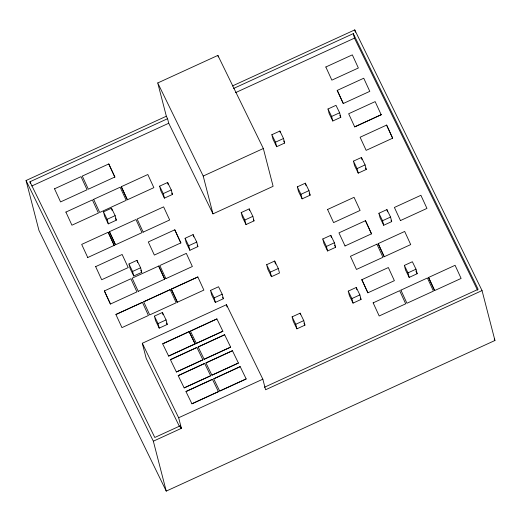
<?xml version="1.0" encoding="UTF-8"?>
<svg xmlns="http://www.w3.org/2000/svg" width="521" height="521" viewBox="0 0 521 521"><rect width="100%" height="100%" fill="white"/><g stroke="black" fill="none" stroke-linecap="round" stroke-linejoin="round"><path stroke-width="0.78" d="M108.778 163.946L114.841 177.029L108.778 163.946L82.279 176.085L88.329 189.195L114.841 177.029M121.308 186.687L147.821 174.522L153.858 187.658L127.358 199.797L121.308 186.687L127.378 199.777M108.186 232.262L114.216 245.398L108.186 232.262L81.686 244.401L87.736 257.511M109.436 231.702L115.506 244.792L141.999 232.646L135.948 219.536L109.436 231.702L115.506 244.792M143.151 232.138L169.664 219.973L163.614 206.863L137.121 219.002L143.171 232.112M104.376 290.933L130.895 278.768L136.925 291.903L110.426 304.043L104.376 290.933L110.445 304.023M115.909 314.495L142.409 302.356L148.439 315.485L121.947 327.631L115.909 314.495L142.409 302.356M174.789 229.807L180.839 242.916L174.789 229.807L148.296 241.952L154.346 255.062L180.859 242.897M158.658 266.049L164.695 279.178L158.658 266.049L132.165 278.188L138.215 291.298M143.666 301.796L170.178 289.63L176.209 302.766L149.716 314.905L143.679 301.77L170.178 289.63M165.86 278.644L192.36 266.505L186.323 253.369L159.81 265.534L165.88 278.618M171.324 289.122L197.837 276.957L203.874 290.086L177.374 302.232L171.324 289.122L197.837 276.957M177.374 302.232L171.344 289.096M337.23 90.4L363.743 78.235L369.793 91.344L343.28 103.51L337.23 90.4L343.28 103.51M354.69 126.883L381.203 114.718L354.69 126.883L348.66 113.754L375.153 101.608L381.19 114.744M386.615 125.079L392.652 138.215L386.615 125.079L360.102 137.244L366.152 150.354L392.665 138.189M365.468 220.696L371.506 233.831L365.468 220.696L338.956 232.861L345.026 245.945M376.917 244.186L382.968 257.296L356.468 269.442L350.431 256.306L376.93 244.167M378.168 243.62L384.218 256.723L378.168 243.62L404.68 231.454L410.711 244.583L384.218 256.723M400.441 220.572L426.953 208.407L420.903 195.297L394.39 207.462L400.454 220.546M361.828 279.705L388.34 267.54L394.377 280.676L367.878 292.815L361.828 279.705L367.898 292.789M428.568 277.465L455.087 265.3L461.118 278.435L434.618 290.575L428.568 277.465L434.638 290.549M157.746 82.963L217.876 55.408L263.339 148.505L273.115 186.316L212.985 213.864L168.739 123.249L167.567 118.71L166.349 116.229L157.746 82.963L203.21 176.059L212.985 213.864M232.379 85.978L354.755 29.899L482.042 290.575L494.95 340.48L166.245 491.101L38.958 230.425L26.05 180.52L166.349 116.229M30.329 183.288L29.931 181.777L167.567 118.71M233.603 88.453L353.297 33.611L478.161 289.318L264.368 387.279M31.846 185.971L168.739 123.249M235.518 92.653L354.469 38.144L353.297 33.611M103.497 211.871L111.514 208.198L115.148 215.642L116.32 220.181L108.303 223.854L104.669 216.404L103.497 211.871L107.131 219.315L108.303 223.854M159.615 186.153L167.632 182.48L171.272 189.931L172.444 194.463L164.428 198.136L160.787 190.693L159.615 186.153L163.255 193.604L164.428 198.136M271.858 134.724L279.875 131.051L283.509 138.501L284.687 143.034L276.671 146.707L273.03 139.263L271.858 134.724L275.492 142.174L276.671 146.707M327.976 109.006L335.993 105.333L339.633 112.783L340.806 117.323L332.789 120.996L329.155 113.545L327.976 109.006L331.616 116.457L332.789 120.996M107.131 219.315L115.148 215.642M163.255 193.604L171.272 189.931M275.492 142.174L283.509 138.501M331.616 116.457L339.633 112.783M203.21 176.059L263.339 148.505M87.723 257.537L114.236 245.371M128.954 264.004L136.971 260.331L140.605 267.781L141.777 272.314L133.76 275.987L130.126 268.543L128.954 264.004L132.588 271.454L133.76 275.987M185.072 238.292L193.089 234.613L196.73 242.063L197.902 246.602L189.885 250.275L186.244 242.825L185.072 238.292L188.713 245.736L189.885 250.275M241.197 212.575L249.214 208.901L252.848 216.352L254.02 220.884L246.003 224.558L242.369 217.114L241.197 212.575L244.831 220.025L246.003 224.558M297.315 186.857L305.332 183.184L308.966 190.634L310.145 195.173L302.128 198.846L298.487 191.396L297.315 186.857L300.949 194.307L302.128 198.846M353.433 161.145L361.45 157.472L365.091 164.916L366.263 169.455L358.246 173.128L354.612 165.685L353.433 161.145L357.074 168.596L358.246 173.128M132.588 271.454L140.605 267.781M188.713 245.736L196.73 242.063M244.831 220.025L252.848 216.352M300.949 194.307L308.966 190.634M357.074 168.596L365.091 164.916M138.195 291.324L164.708 279.158M154.411 316.143L162.428 312.463L166.062 319.914L167.234 324.453L159.218 328.126L155.584 320.675L154.411 316.143L158.045 323.587L159.218 328.126M210.53 290.425L218.546 286.752L222.187 294.202L223.359 298.735L215.342 302.408L211.702 294.964L210.53 290.425L214.17 297.875L215.342 302.408M266.654 264.707L274.671 261.034L278.305 268.484L279.477 273.024L271.461 276.697L267.827 269.246L266.654 264.707L270.288 272.157L271.461 276.697M322.773 238.996L330.789 235.323L334.423 242.766L335.602 247.306L327.585 250.979L323.945 243.528L322.773 238.996L326.406 246.44L327.585 250.979M378.891 213.278L386.908 209.605L390.548 217.055L391.72 221.588L383.703 225.267L380.063 217.817L378.891 213.278L382.531 220.728L383.703 225.267M158.045 323.587L166.062 319.914M214.17 297.875L222.187 294.202M270.288 272.157L278.305 268.484M326.406 246.44L334.423 242.766M382.531 220.728L390.548 217.055M345.006 245.971L371.519 233.805M179.582 426.751L146.206 358.396L142.292 343.274L226.472 304.7L262.838 379.177L265.58 389.76L482.042 290.575M162.65 343.775L189.149 331.63L195.128 343.945L168.635 356.084L162.682 343.899L189.149 331.63M190.399 331.056L216.899 318.917L222.877 331.226L196.378 343.372L190.432 331.187L216.899 318.917M195.095 343.814L168.635 356.084M170.4 359.607L196.899 347.468L202.89 359.842L176.398 371.981L170.432 359.731L196.899 347.468M198.149 346.895L224.642 334.756L230.64 347.129L204.141 359.269L198.175 347.019L224.642 334.756M292.112 316.846L300.129 313.173L303.763 320.617L304.935 325.156L296.918 328.829L293.284 321.379L292.112 316.846L295.746 324.29L296.918 328.829M348.23 291.128L356.247 287.455L359.881 294.906L361.06 299.438L353.043 303.111L349.402 295.668L348.23 291.128L351.864 298.579L353.043 303.111M404.348 265.417L412.365 261.744L416.005 269.188L417.178 273.727L409.161 277.4L405.52 269.95L404.348 265.417L407.989 272.861L409.161 277.4M178.182 375.582L204.681 363.437L210.66 375.758L184.167 387.898L178.215 375.706L204.681 363.437M205.932 362.863L232.425 350.724L238.41 363.039L211.91 375.185L205.964 362.994L232.425 350.724M295.746 324.29L303.763 320.617M351.864 298.579L359.881 294.906M407.989 272.861L416.005 269.188M185.945 391.479L212.444 379.34L218.429 391.655L191.93 403.801L185.977 391.61L212.444 379.34M213.695 378.767L240.194 366.628L246.172 378.943L219.68 391.082L213.727 378.891L240.194 366.628M166.245 491.101L153.337 441.196L181.399 428.334L178.657 417.751L262.838 379.177M181.399 428.334L180.181 425.852L154.796 437.484L29.931 181.777M354.469 38.144L477.549 290.204M494.24 339.021L494.95 340.48M339.816 115.291L340.806 117.323M365.599 168.101L366.263 169.455M391.056 220.24L391.72 221.588M415.856 271.018L417.178 273.727M283.691 141.002L284.687 143.034M309.148 193.141L310.145 195.173M334.606 245.274L335.602 247.306M360.395 298.084L361.06 299.438M253.362 219.53L254.02 220.884M303.945 323.124L304.935 325.156M171.78 193.109L172.444 194.463M197.238 245.248L197.902 246.602M222.695 297.38L223.359 298.735M189.182 331.76L195.128 343.945M115.33 218.149L116.32 220.181M140.787 270.282L141.777 272.314M166.577 323.098L167.234 324.453M142.292 343.274L178.657 417.751M26.05 180.52L153.337 441.196M354.755 29.899L355.361 32.243M386.908 209.605L387.494 211.878M361.45 157.472L362.036 159.739M356.247 287.455L356.833 289.722M330.789 235.323L331.376 237.589M305.332 183.184L305.918 185.456M279.875 131.051L280.265 132.562M300.129 313.173L300.519 314.684M274.671 261.034L275.453 264.062M217.876 55.408L218.279 56.958M249.214 208.901L249.605 210.412M226.472 304.7L227.058 306.967M222.877 331.226L196.378 343.372M193.089 234.613L193.675 236.886M167.632 182.48L168.218 184.747M162.428 312.463L163.014 314.736M180.181 425.852L180.774 428.119M136.971 260.331L137.557 262.597M111.514 208.198L112.1 210.464M246.172 378.943L219.68 391.082M238.41 363.039L211.91 375.185M218.429 391.655L191.93 403.801M210.66 375.758L184.167 387.898M230.64 347.129L204.141 359.269M202.89 359.842L176.398 371.981M54.529 188.791L60.566 201.92L87.079 189.755L81.029 176.645L54.51 188.81M65.893 212.067L71.931 225.202L98.443 213.037L92.393 199.927L65.88 212.093M93.663 199.341L120.162 187.202L126.193 200.331L99.7 212.477L93.663 199.341M95.649 266.609L101.686 279.744L128.199 267.579L122.148 254.469L95.636 266.635M325.833 67.001L352.326 54.861L358.363 67.997L331.864 80.136L325.833 67.001M327.559 209.462L333.596 222.597L360.109 210.432L354.059 197.322L327.546 209.488M373.153 302.838L379.19 315.973L405.703 303.808L399.653 290.698L373.14 302.864M400.903 290.125L406.934 303.261L433.452 291.096L427.402 277.986L400.883 290.151"/></g></svg>
